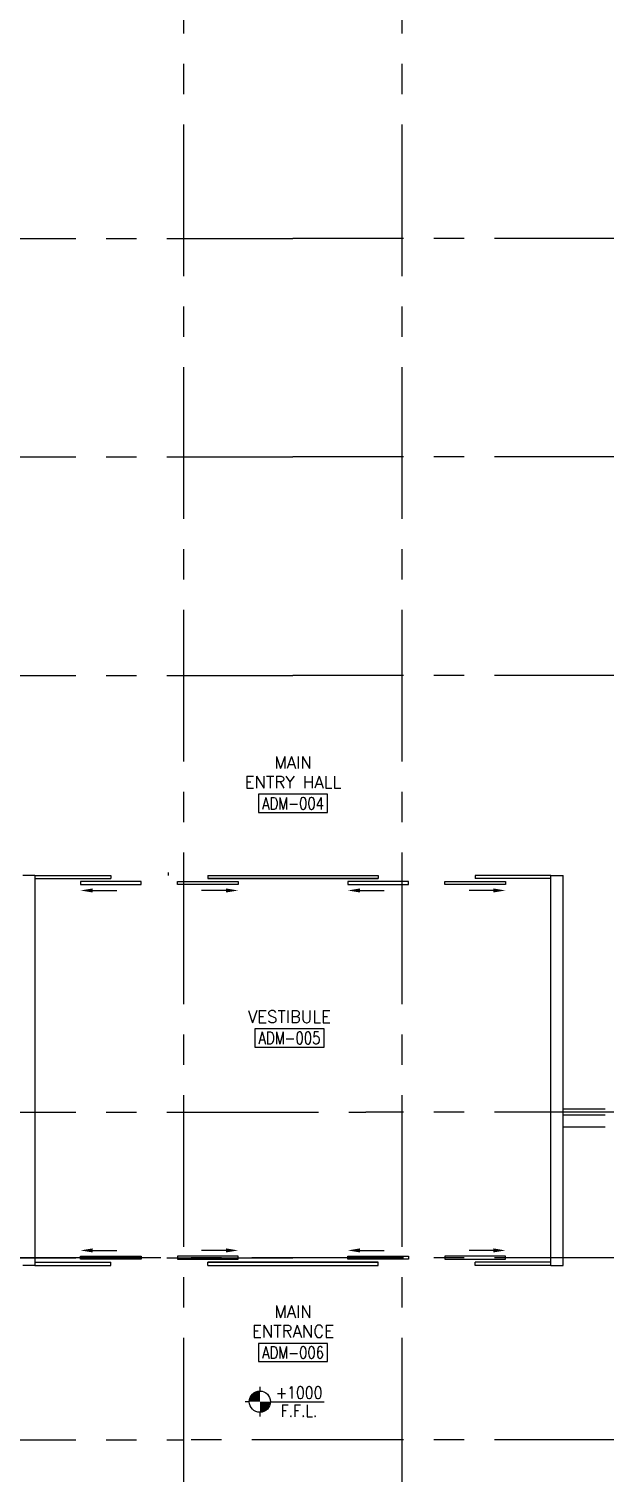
# Model space of a CAD drawing. Extents: x 0 to 93.3, y -13.5 to 76.8.
# Drawn here: x 18.42 to 27.93, y -0.55 to 23.26 of the extents above; entities that cross this region are included whole.
import ezdxf
from ezdxf.enums import TextEntityAlignment as Align

# ---------------------------------------------------------------- set-up
doc = ezdxf.new("R2010")
doc.units = 0
doc.header["$MEASUREMENT"] = 0
doc.linetypes.add('CENTERX2', pattern=[4, 2.5, -0.5, 0.5, -0.5])
for name, color, linetype in [('AXES', 11, 'CENTERX2'), ('DOOR', 11, 'CONTINUOUS'), ('HAT', 11, 'CONTINUOUS'), ('LEV-PL', 11, 'CONTINUOUS'), ('Ramb', 11, 'CONTINUOUS'), ('RM-BOX', 11, 'CONTINUOUS'), ('RM-NAME', 11, 'CONTINUOUS'), ('RM-NO', 11, 'CONTINUOUS'), ('WALL', 11, 'CONTINUOUS'), ('WIN', 11, 'CONTINUOUS')]:
    doc.layers.add(name, color=color, linetype=linetype)
doc.styles.add('ROMANS', font='ROMANS.shx', dxfattribs={"width": 0.6})
doc.styles.add('S', font='ROMANS.SHX')

# ---------------------------------------------------------------- blocks, each defined once
blk = doc.blocks.new('RM1')
at = {"layer": 'RM-BOX'}
blk.add_lwpolyline([(570, -200), (-570, -200), (-570, -500), (570, -500)], close=True, dxfattribs=at)
at = {"layer": 'RM-NAME', "style": 'ROMANS'}
for tag, p in [('ROOMNAME1', (0, 324)), ('ROOMNAME2', (0, 0))]:
    blk.add_attdef(tag, text='', height=200, dxfattribs=at).set_placement(p, align=Align.MIDDLE)
at = {"layer": 'RM-NO', "style": 'ROMANS', "width": 0.8}
blk.add_attdef('ROOMNO', text='', height=200, dxfattribs=at).set_placement((0, -350), align=Align.MIDDLE)
blk = doc.blocks.new('LEV1')
at = {"layer": 'LEV-PL'}
for p, q in [((0, 245), (0, 175)), ((-175, 0), (-245, 0)), ((175, 0), (1061, 0)), ((0, -175), (0, -245))]:
    blk.add_line(p, q, dxfattribs=at)
at = {"layer": 'LEV-PL', "const_width": 175}
for points in [[(-88, 0, -0.414214), (0, 88, -1)], [(88, 0, -0.414214), (0, -88, -1)]]:
    blk.add_lwpolyline(points, format="xyb", dxfattribs=at)
at = {"layer": 'LEV-PL'}
blk.add_circle((0, 0), 175, dxfattribs=at)
at = {"layer": 'LEV-PL', "color": 4, "style": 'S', "width": 0.85}
for tag, p in [('+0000', (646, 50)), ('F.F.L.', (646, -250))]:
    blk.add_attdef(tag, text='', height=200, dxfattribs=at).set_placement(p, align=Align.CENTER)

msp = doc.modelspace()

# ---------------------------------------------------------------- linework, layer by layer
at = {"layer": 'AXES'}
for p, q in [((20.9795, -12.8215), (20.9795, 76.0748)), ((24.5795, -12.8215), (24.5795, 76.0748)), ((0.7, 19.8), (22.7795, 19.8)), ((92.6023, 19.8), (22.7795, 19.8)), ((0.7, 16.2), (22.7795, 16.2)), ((92.6023, 16.2), (22.7795, 16.2)), ((0.7, 12.6), (22.7795, 12.6)), ((92.6023, 12.6), (22.7795, 12.6)), ((0.7, 5.4), (23.9795, 5.4)), ((92.6023, 5.4), (23.9795, 5.4)), ((0.7, 3), (22.7795, 3)), ((92.6023, 3), (14.3795, 3)), ((92.6023, 3), (22.7795, 3)), ((0.7, 0), (20.9795, 0)), ((92.6023, 0), (20.9795, 0)), ((92.6023, 0), (20.9795, 0))]:
    msp.add_line(p, q, dxfattribs=at)
at = {"layer": 'DOOR'}
for p, q in [((18.5238, 9.3), (19.7738, 9.3)), ((19.7738, 9.3), (19.7738, 9.25)), ((20.7295, 9.3), (20.7295, 9.35)), ((21.3738, 9.3), (24.1853, 9.3)), ((21.3738, 9.3), (21.3738, 9.25)), ((24.1853, 9.3), (24.1853, 9.25)), ((25.7853, 9.3), (25.7853, 9.25)), ((27.0353, 9.3), (25.7853, 9.3)), ((18.5238, 9.25), (19.7738, 9.25)), ((19.4738, 9.0541), (19.8738, 9.0541)), ((19.4738, 9.0541), (19.8738, 9.0541)), ((21.6738, 9.0541), (21.2738, 9.0541)), ((21.6738, 9.0541), (21.2738, 9.0541)), ((21.3738, 9.25), (24.1853, 9.25)), ((23.8853, 9.0541), (24.2853, 9.0541)), ((23.8853, 9.0541), (24.2853, 9.0541)), ((26.0853, 9.0541), (25.6853, 9.0541)), ((26.0853, 9.0541), (25.6853, 9.0541)), ((27.0353, 9.25), (25.7853, 9.25)), ((19.4738, 3.1209), (19.8738, 3.1209)), ((19.4738, 3.1209), (19.8738, 3.1209)), ((21.6738, 3.1209), (21.2738, 3.1209)), ((21.6738, 3.1209), (21.2738, 3.1209)), ((23.8853, 3.1209), (24.2853, 3.1209)), ((23.8853, 3.1209), (24.2853, 3.1209)), ((26.0853, 3.1209), (25.6853, 3.1209)), ((26.0853, 3.1209), (25.6853, 3.1209)), ((18.5238, 2.925), (19.7738, 2.925)), ((18.5238, 2.875), (19.7738, 2.875)), ((19.7738, 2.875), (19.7738, 2.925)), ((21.3738, 2.925), (24.1853, 2.925)), ((21.3738, 2.875), (21.3738, 2.925)), ((21.3738, 2.875), (24.1853, 2.875)), ((24.1853, 2.875), (24.1853, 2.925)), ((25.7853, 2.875), (25.7853, 2.925)), ((27.0353, 2.925), (25.7853, 2.925)), ((27.0353, 2.875), (25.7853, 2.875))]:
    msp.add_line(p, q, dxfattribs=at)
for points in [[(21.3738, 9.3), (24.1853, 9.3), (24.1853, 9.25), (21.3738, 9.25)], [(19.2738, 9.2), (19.2738, 9.15), (20.2738, 9.15), (20.2738, 9.2), (19.2738, 9.2)], [(19.2738, 9.2), (19.2738, 9.15), (20.2738, 9.15), (20.2738, 9.2), (19.2738, 9.2)], [(21.8738, 9.2), (21.8738, 9.15), (20.8738, 9.15), (20.8738, 9.2), (21.8738, 9.2)], [(21.8738, 9.2), (21.8738, 9.15), (20.8738, 9.15), (20.8738, 9.2), (21.8738, 9.2)], [(23.6853, 9.2), (23.6853, 9.15), (24.6853, 9.15), (24.6853, 9.2), (23.6853, 9.2)], [(23.6853, 9.2), (23.6853, 9.15), (24.6853, 9.15), (24.6853, 9.2), (23.6853, 9.2)], [(26.2853, 9.2), (26.2853, 9.15), (25.2853, 9.15), (25.2853, 9.2), (26.2853, 9.2)], [(26.2853, 9.2), (26.2853, 9.15), (25.2853, 9.15), (25.2853, 9.2), (26.2853, 9.2)], [(19.2738, 2.975), (19.2738, 3.025), (20.2738, 3.025), (20.2738, 2.975), (19.2738, 2.975)], [(19.2738, 2.975), (19.2738, 3.025), (20.2738, 3.025), (20.2738, 2.975), (19.2738, 2.975)], [(21.8738, 2.975), (21.8738, 3.025), (20.8738, 3.025), (20.8738, 2.975), (21.8738, 2.975)], [(21.8738, 2.975), (21.8738, 3.025), (20.8738, 3.025), (20.8738, 2.975), (21.8738, 2.975)], [(21.3738, 2.875), (24.1853, 2.875), (24.1853, 2.925), (21.3738, 2.925)], [(23.6853, 2.975), (23.6853, 3.025), (24.6853, 3.025), (24.6853, 2.975), (23.6853, 2.975)], [(23.6853, 2.975), (23.6853, 3.025), (24.6853, 3.025), (24.6853, 2.975), (23.6853, 2.975)], [(26.2853, 2.975), (26.2853, 3.025), (25.2853, 3.025), (25.2853, 2.975), (26.2853, 2.975)], [(26.2853, 2.975), (26.2853, 3.025), (25.2853, 3.025), (25.2853, 2.975), (26.2853, 2.975)]]:
    msp.add_lwpolyline(points, dxfattribs=at)
for points in [[(19.4738, 9.0208), (19.4738, 9.0875), (19.2738, 9.0541)], [(19.4738, 9.0208), (19.4738, 9.0875), (19.2738, 9.0541)], [(21.6738, 9.0208), (21.6738, 9.0875), (21.8738, 9.0541)], [(21.6738, 9.0208), (21.6738, 9.0875), (21.8738, 9.0541)], [(23.8853, 9.0208), (23.8853, 9.0875), (23.6853, 9.0541)], [(23.8853, 9.0208), (23.8853, 9.0875), (23.6853, 9.0541)], [(26.0853, 9.0208), (26.0853, 9.0875), (26.2853, 9.0541)], [(26.0853, 9.0208), (26.0853, 9.0875), (26.2853, 9.0541)], [(19.4738, 3.1542), (19.4738, 3.0875), (19.2738, 3.1209)], [(19.4738, 3.1542), (19.4738, 3.0875), (19.2738, 3.1209)], [(21.6738, 3.1542), (21.6738, 3.0875), (21.8738, 3.1209)], [(21.6738, 3.1542), (21.6738, 3.0875), (21.8738, 3.1209)], [(23.8853, 3.1542), (23.8853, 3.0875), (23.6853, 3.1209)], [(23.8853, 3.1542), (23.8853, 3.0875), (23.6853, 3.1209)], [(26.0853, 3.1542), (26.0853, 3.0875), (26.2853, 3.1209)], [(26.0853, 3.1542), (26.0853, 3.0875), (26.2853, 3.1209)]]:
    msp.add_solid(points, dxfattribs=at)
at = {"layer": 'Ramb'}
msp.add_line((18.7295, 9.3), (19.3525, 9.3), dxfattribs=at)
at = {"layer": 'WALL'}
for p, q in [((18.5238, 9.3), (18.3238, 9.3)), ((18.5238, 9.3), (18.5238, 2.875)), ((27.0353, 2.875), (27.0353, 9.3)), ((27.0353, 9.3), (27.2353, 9.3)), ((27.2353, 2.875), (27.2353, 9.3)), ((18.5238, 2.875), (18.3238, 2.875)), ((27.0353, 2.875), (27.2353, 2.875))]:
    msp.add_line(p, q, dxfattribs=at)
at = {"layer": 'WIN'}
for p, q in [((27.9295, 5.45), (27.2353, 5.45)), ((27.9295, 5.4), (27.2353, 5.4)), ((27.9295, 5.35), (27.2353, 5.35)), ((27.9295, 5.15), (27.2353, 5.15))]:
    msp.add_line(p, q, dxfattribs=at)

# ---------------------------------------------------------------- block references
at = {"layer": 'HAT', "xscale": 0.001000000047497451, "yscale": 0.0009999999892897904, "zscale": 0.001}
for name, p, values in [('RM1', (22.7812, 10.839), {'ROOMNO': 'ADM-004', 'ROOMNAME2': 'ENTRY HALL', 'ROOMNAME1': 'MAIN'}), ('RM1', (22.7222, 6.9731), {'ROOMNO': 'ADM-005', 'ROOMNAME2': 'VESTIBULE'}), ('RM1', (22.7812, 1.7881), {'ROOMNO': 'ADM-006', 'ROOMNAME2': 'ENTRANCE', 'ROOMNAME1': 'MAIN'}), ('RM1', (22.7812, 1.7881), {'ROOMNO': 'ADM-006', 'ROOMNAME2': 'ENTRANCE', 'ROOMNAME1': 'MAIN'}), ('LEV1', (22.2343, 0.6277), {'F.F.L.': 'F.F.L.', '+0000': '+1000'}), ('LEV1', (22.2343, 0.6277), {'F.F.L.': 'F.F.L.', '+0000': '+1000'})]:
    msp.add_blockref(name, p, dxfattribs=at).add_auto_attribs(values)

doc.saveas('drawing.dxf')
